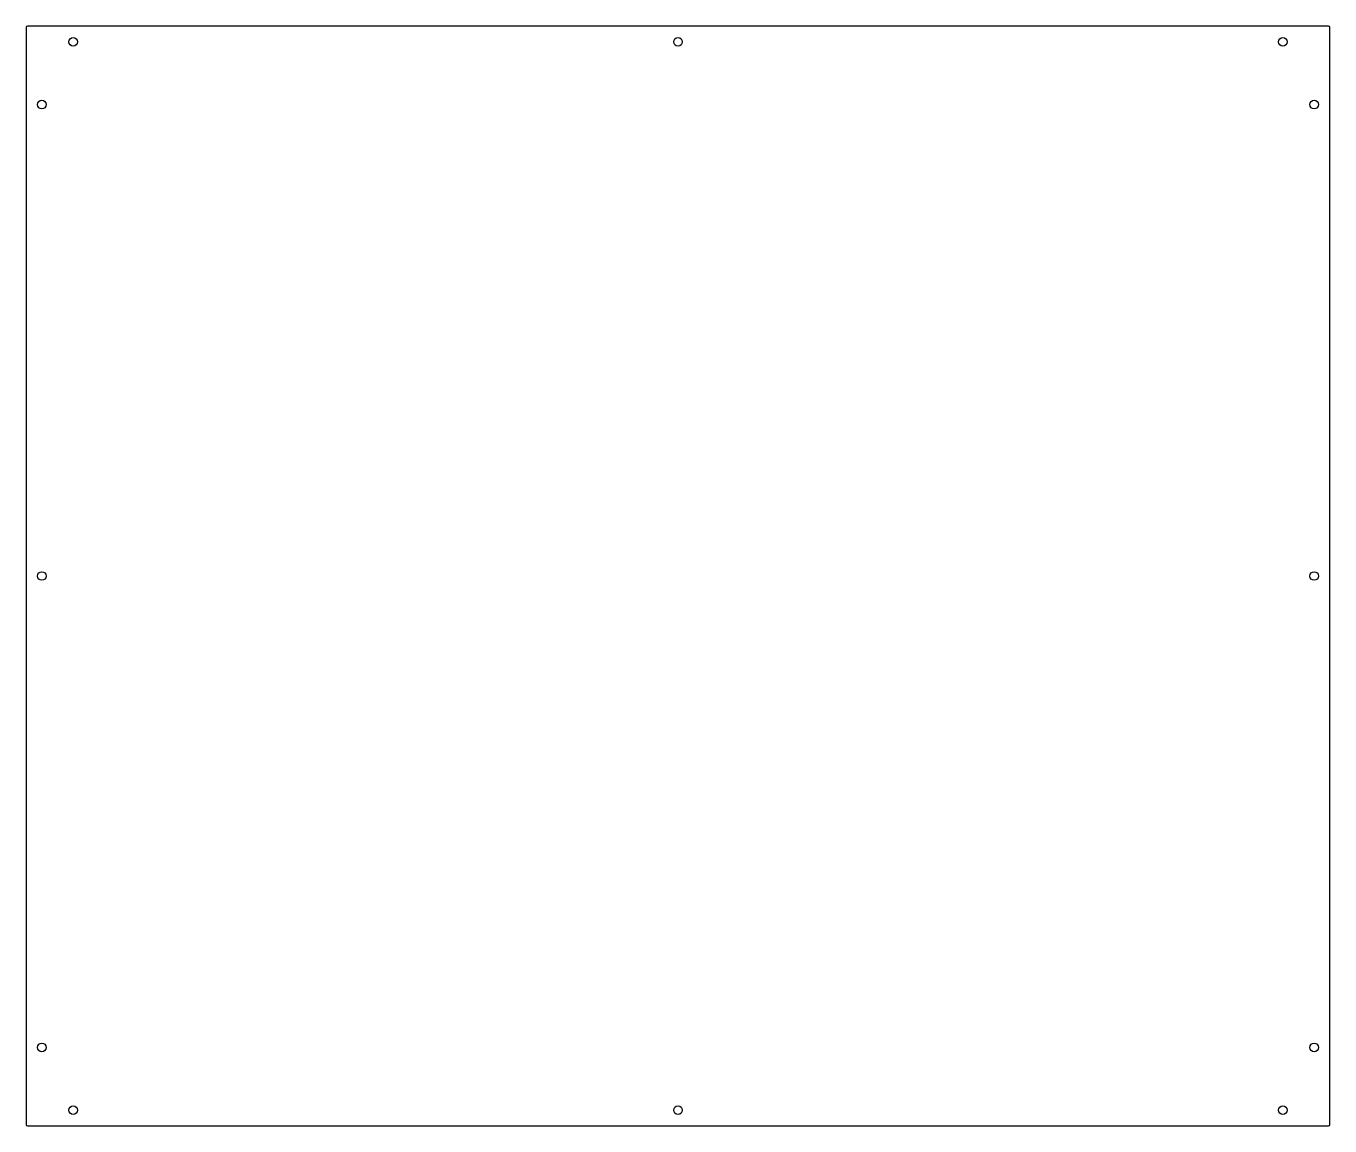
# Model space of a CAD drawing. Header units: millimetres. Extents: x -415 to 415, y -350 to 350.
import ezdxf

# ---------------------------------------------------------------- set-up
doc = ezdxf.new("R2010")
doc.units = ezdxf.units.MM

msp = doc.modelspace()

# ---------------------------------------------------------------- linework, layer by layer
at = {"color": 7, "linetype": 'Continuous', "lineweight": 25}
for p, q in [((-415, 349), (-415, -349)), ((414, 350), (-414, 350)), ((415, -349), (415, 349)), ((-414, -350), (414, -350))]:
    msp.add_line(p, q, dxfattribs=at)
for centre in [(-385, 340), (0, 340), (385, 340), (-405, 300), (405, 300), (-405, 0), (405, 0), (-405, -300), (405, -300), (-385, -340), (0, -340), (385, -340)]:
    msp.add_circle(centre, 2.75, dxfattribs=at)
for centre, start, end in [((-414, 349), 90, 180), ((414, 349), 0, 90), ((-414, -349), 180, 270), ((414, -349), 270, 360)]:
    msp.add_arc(centre, 1, start, end, dxfattribs=at)

doc.saveas('drawing.dxf')
